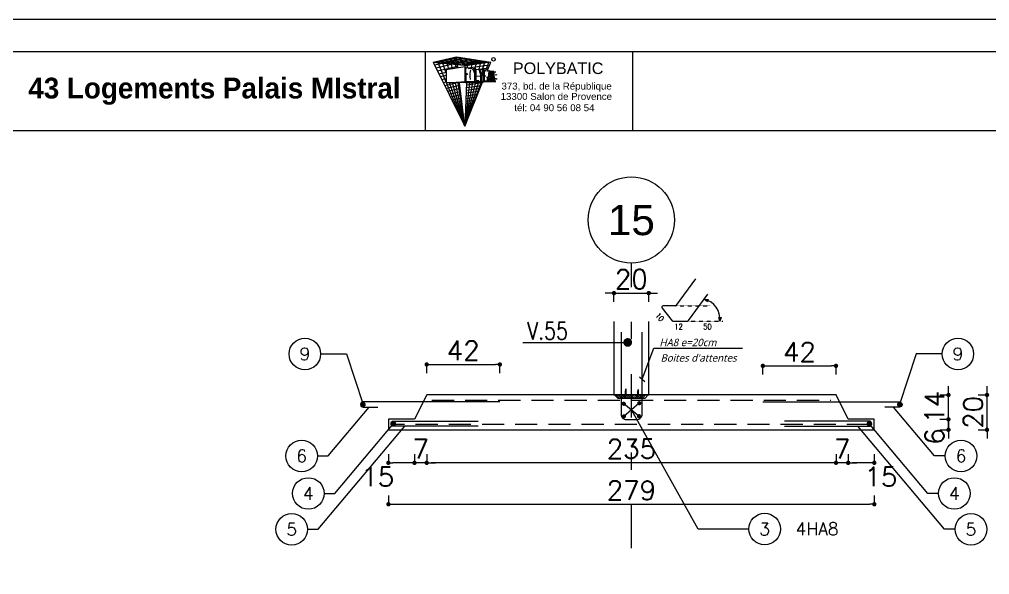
# Model space of a CAD drawing. Header units: millimetres. Extents: x -21776 to 63757, y -7870 to 8483.
# Drawn here: x 19808 to 20365, y -4840 to -4522 of the extents above; entities that cross this region are included whole.
import ezdxf
from ezdxf.enums import TextEntityAlignment as Align

# ---------------------------------------------------------------- set-up
doc = ezdxf.new("R2010")
doc.units = ezdxf.units.MM
doc.header["$PDMODE"] = 34
for name, pattern in [('CACHEX2', [19.05, 12.7, -6.35]), ('CONTINUE', [0]), ('GrFeatureAxis', [0.85, 0.25, -0.2, 0.1, -0.2, 0.1]), ('HIDDEN2', [0.1875, 0.125, -0.0625])]:
    doc.linetypes.add(name, pattern=pattern)
for name, color, linetype in [('COTATION', 1, 'Continuous'), ('GO-CARTOUCHE', 7, 'Continuous'), ('GO-COTATION', 1, 'Continuous'), ('GO-FER-HA', 140, 'Continuous'), ('GO-TEXTE', 9, 'Continuous'), ('GO-TEXTE-ACIER', 3, 'Continuous'), ('GO-TEXTE-FER', 3, 'Continuous'), ('Grid', 7, 'Continuous'), ('préfa v', 2, 'Continuous'), ('STR_TS_TXT', 7, 'Continuous'), ('STR_VOI-POT', 6, 'Continuous'), ('TEXTE-ACIER', 3, 'Continuous')]:
    doc.layers.add(name, color=color, linetype=linetype)
doc.styles.add('GrGrid', font='ARIAL.TTF', dxfattribs={"height": 0.17})
doc.styles.add('Lucida', font='')
doc.styles.get("Standard").update_dxf_attribs({"font": 'romans.shx'})
doc.styles.add('TEXTE', font='romans.shx')
doc.styles.add('TEXTE TS', font='romans.shx', dxfattribs={"width": 0.7, "oblique": 15})
doc.styles.add('TEXTEBA', font='ARIAL.TTF')
doc.styles.get('Lucida').set_extended_font_data('Lucida Sans', italic=True)
doc.dimstyles.new('COUPE-20', dxfattribs={"dimscale": 0.5, "dimtxt": 22, "dimasz": 5, "dimexe": 0.05, "dimexo": 0, "dimgap": 5, "dimtad": 1, "dimdsep": 46, "dimtxsty": 'Standard', "dimblk1": 'DOT', "dimblk2": 'DOT', "dimsah": 1, "dimcen": 0, "dimdle": 150, "dimclrd": 1, "dimclre": 1, "dimclrt": 7, "dimadec": 0, "dimazin": 0, "dimtfac": 1, "dimtix": 1, "dimtmove": 2, "dimatfit": 3, "dimldrblk": 'DOT', "dimfxl": 0, "dimtvp": 1, "dimtolj": 1, "dimtzin": 0, "dimarcsym": 0})

# ---------------------------------------------------------------- blocks, each defined once
blk = doc.blocks.new('_DOT')
at = {"color": 0, "linetype": 'ByBlock'}
blk.add_line((-0.5, 0), (-1, 0), dxfattribs=at)
at = {"color": 0, "linetype": 'ByBlock', "const_width": 0.5}
blk.add_lwpolyline([(-0.25, 0, 1), (0.25, 0, 1)], format="xyb", close=True, dxfattribs=at)
blk = doc.blocks.new('*D1635')
at = {"layer": 'DEFPOINTS', "color": 0}
for p in [(20298.94, -4751.26), (20341.51, -4751.26), (20298.94, -4757.26)]:
    blk.add_point(p, dxfattribs=at)
at = {"layer": 'préfa v', "color": 1, "lineweight": -2}
for p, q in [((20336.51, -4751.26), (20341.53, -4751.26)), ((20341.51, -4748.76), (20341.51, -4746.26)), ((20341.51, -4757.26), (20341.51, -4751.26)), ((20336.51, -4757.26), (20341.53, -4757.26)), ((20341.51, -4759.76), (20341.51, -4762.26))]:
    blk.add_line(p, q, dxfattribs=at)
at = {"layer": 'préfa v', "color": 1, "lineweight": -2, "xscale": 2.5, "yscale": 2.5, "zscale": 2.5}
for p, rotation in [((20341.51, -4751.26), 270), ((20341.51, -4757.26), 90)]:
    blk.add_blockref('_DOT', p, dxfattribs=dict(at, rotation=rotation))
at = {"layer": 'préfa v', "color": 7, "insert": (20333.51, -4761.11), "char_height": 11, "attachment_point": 5, "rotation": 90}
blk.add_mtext('\\A1;6', dxfattribs=at)
blk = doc.blocks.new('*D1636')
at = {"layer": 'DEFPOINTS', "color": 0}
for p in [(20276.94, -4737.26), (20341.51, -4737.26), (20298.94, -4751.26)]:
    blk.add_point(p, dxfattribs=at)
at = {"layer": 'préfa v', "color": 1, "lineweight": -2}
for p, q in [((20341.51, -4734.76), (20341.51, -4732.26)), ((20336.51, -4737.26), (20341.53, -4737.26)), ((20341.51, -4751.26), (20341.51, -4737.26)), ((20336.51, -4751.26), (20341.53, -4751.26)), ((20341.51, -4753.76), (20341.51, -4756.26))]:
    blk.add_line(p, q, dxfattribs=at)
at = {"layer": 'préfa v', "color": 1, "lineweight": -2, "xscale": 2.5, "yscale": 2.5, "zscale": 2.5}
for p, rotation in [((20341.51, -4737.26), 270), ((20341.51, -4751.26), 90)]:
    blk.add_blockref('_DOT', p, dxfattribs=dict(at, rotation=rotation))
at = {"layer": 'préfa v', "color": 7, "insert": (20333.51, -4744.26), "char_height": 11, "attachment_point": 5, "rotation": 90}
blk.add_mtext('\\A1;14', dxfattribs=at)
blk = doc.blocks.new('*D1637')
at = {"layer": 'DEFPOINTS', "color": 0}
for p in [(20283.94, -4751.26), (20298.94, -4757.26), (20283.94, -4776.24)]:
    blk.add_point(p, dxfattribs=at)
at = {"layer": 'préfa v', "color": 1, "lineweight": -2}
for p, q in [((20283.94, -4771.24), (20283.94, -4776.27)), ((20298.94, -4771.24), (20298.94, -4776.27)), ((20296.44, -4776.24), (20286.44, -4776.24))]:
    blk.add_line(p, q, dxfattribs=at)
at = {"layer": 'préfa v', "color": 1, "lineweight": -2, "xscale": 2.5, "yscale": 2.5, "zscale": 2.5, "rotation": 180}
blk.add_blockref('_DOT', (20283.94, -4776.24), dxfattribs=at)
at = {"layer": 'préfa v', "color": 1, "lineweight": -2, "xscale": 2.5, "yscale": 2.5, "zscale": 2.5}
blk.add_blockref('_DOT', (20298.94, -4776.24), dxfattribs=at)
at = {"layer": 'préfa v', "color": 7, "insert": (20302.72, -4784.24), "char_height": 11, "attachment_point": 5}
blk.add_mtext('\\A1;15', dxfattribs=at)
blk = doc.blocks.new('*D1638')
at = {"layer": 'DEFPOINTS', "color": 0}
for p in [(20276.94, -4737.26), (20283.94, -4751.26), (20276.94, -4776.24)]:
    blk.add_point(p, dxfattribs=at)
at = {"layer": 'préfa v', "color": 1, "lineweight": -2}
for p, q in [((20276.94, -4771.24), (20276.94, -4776.27)), ((20283.94, -4771.24), (20283.94, -4776.27)), ((20274.44, -4776.24), (20271.94, -4776.24)), ((20283.94, -4776.24), (20276.94, -4776.24)), ((20286.44, -4776.24), (20288.94, -4776.24))]:
    blk.add_line(p, q, dxfattribs=at)
at = {"layer": 'préfa v', "color": 1, "lineweight": -2, "xscale": 2.5, "yscale": 2.5, "zscale": 2.5}
blk.add_blockref('_DOT', (20276.94, -4776.24), dxfattribs=at)
at = {"layer": 'préfa v', "color": 1, "lineweight": -2, "xscale": 2.5, "yscale": 2.5, "zscale": 2.5, "rotation": 180}
blk.add_blockref('_DOT', (20283.94, -4776.24), dxfattribs=at)
at = {"layer": 'préfa v', "color": 7, "insert": (20280.44, -4768.24), "char_height": 11, "attachment_point": 5}
blk.add_mtext('\\A1;7', dxfattribs=at)
blk = doc.blocks.new('*D1639')
at = {"layer": 'DEFPOINTS', "color": 0}
for p in [(20041.94, -4737.26), (20276.94, -4737.26), (20041.94, -4776.24)]:
    blk.add_point(p, dxfattribs=at)
at = {"layer": 'préfa v', "color": 1, "lineweight": -2}
for p, q in [((20041.94, -4771.24), (20041.94, -4776.27)), ((20276.94, -4771.24), (20276.94, -4776.27)), ((20274.44, -4776.24), (20044.44, -4776.24))]:
    blk.add_line(p, q, dxfattribs=at)
at = {"layer": 'préfa v', "color": 1, "lineweight": -2, "xscale": 2.5, "yscale": 2.5, "zscale": 2.5, "rotation": 180}
blk.add_blockref('_DOT', (20041.94, -4776.24), dxfattribs=at)
at = {"layer": 'préfa v', "color": 1, "lineweight": -2, "xscale": 2.5, "yscale": 2.5, "zscale": 2.5}
blk.add_blockref('_DOT', (20276.94, -4776.24), dxfattribs=at)
at = {"layer": 'préfa v', "color": 7, "insert": (20159.44, -4768.24), "char_height": 11, "attachment_point": 5}
blk.add_mtext('\\A1;235', dxfattribs=at)
blk = doc.blocks.new('*D1640')
at = {"layer": 'DEFPOINTS', "color": 0}
for p in [(20041.94, -4737.26), (20034.94, -4751.26), (20034.94, -4776.24)]:
    blk.add_point(p, dxfattribs=at)
at = {"layer": 'préfa v', "color": 1, "lineweight": -2}
for p, q in [((20034.94, -4771.24), (20034.94, -4776.27)), ((20041.94, -4771.24), (20041.94, -4776.27)), ((20032.44, -4776.24), (20029.94, -4776.24)), ((20041.94, -4776.24), (20034.94, -4776.24)), ((20044.44, -4776.24), (20046.94, -4776.24))]:
    blk.add_line(p, q, dxfattribs=at)
at = {"layer": 'préfa v', "color": 1, "lineweight": -2, "xscale": 2.5, "yscale": 2.5, "zscale": 2.5}
blk.add_blockref('_DOT', (20034.94, -4776.24), dxfattribs=at)
at = {"layer": 'préfa v', "color": 1, "lineweight": -2, "xscale": 2.5, "yscale": 2.5, "zscale": 2.5, "rotation": 180}
blk.add_blockref('_DOT', (20041.94, -4776.24), dxfattribs=at)
at = {"layer": 'préfa v', "color": 7, "insert": (20038.44, -4768.24), "char_height": 11, "attachment_point": 5}
blk.add_mtext('\\A1;7', dxfattribs=at)
blk = doc.blocks.new('*D1641')
at = {"layer": 'DEFPOINTS', "color": 0}
for p in [(20019.94, -4751.26), (20034.94, -4751.26), (20019.94, -4776.24)]:
    blk.add_point(p, dxfattribs=at)
at = {"layer": 'préfa v', "color": 1, "lineweight": -2}
for p, q in [((20019.94, -4771.24), (20019.94, -4776.27)), ((20034.94, -4771.24), (20034.94, -4776.27)), ((20032.44, -4776.24), (20022.44, -4776.24))]:
    blk.add_line(p, q, dxfattribs=at)
at = {"layer": 'préfa v', "color": 1, "lineweight": -2, "xscale": 2.5, "yscale": 2.5, "zscale": 2.5, "rotation": 180}
blk.add_blockref('_DOT', (20019.94, -4776.24), dxfattribs=at)
at = {"layer": 'préfa v', "color": 1, "lineweight": -2, "xscale": 2.5, "yscale": 2.5, "zscale": 2.5}
blk.add_blockref('_DOT', (20034.94, -4776.24), dxfattribs=at)
at = {"layer": 'préfa v', "color": 7, "insert": (20013.83, -4784.24), "char_height": 11, "attachment_point": 5}
blk.add_mtext('\\A1;15', dxfattribs=at)
blk = doc.blocks.new('*D1642')
at = {"layer": 'DEFPOINTS', "color": 0}
for p in [(20019.94, -4757.26), (20298.94, -4757.26), (20298.94, -4800.06)]:
    blk.add_point(p, dxfattribs=at)
at = {"layer": 'préfa v', "color": 1, "lineweight": -2}
for p, q in [((20019.94, -4795.06), (20019.94, -4800.08)), ((20298.94, -4795.06), (20298.94, -4800.08)), ((20022.44, -4800.06), (20296.44, -4800.06))]:
    blk.add_line(p, q, dxfattribs=at)
at = {"layer": 'préfa v', "color": 1, "lineweight": -2, "xscale": 2.5, "yscale": 2.5, "zscale": 2.5, "rotation": 180}
blk.add_blockref('_DOT', (20019.94, -4800.06), dxfattribs=at)
at = {"layer": 'préfa v', "color": 1, "lineweight": -2, "xscale": 2.5, "yscale": 2.5, "zscale": 2.5}
blk.add_blockref('_DOT', (20298.94, -4800.06), dxfattribs=at)
at = {"layer": 'préfa v', "color": 7, "insert": (20159.44, -4792.06), "char_height": 11, "attachment_point": 5}
blk.add_mtext('\\A1;279', dxfattribs=at)
blk = doc.blocks.new('*D1651')
at = {"layer": 'DEFPOINTS', "color": 0}
for p in [(20276.94, -4737.26), (20363.64, -4737.26), (20298.94, -4757.26)]:
    blk.add_point(p, dxfattribs=at)
at = {"layer": 'STR_VOI-POT', "color": 1, "lineweight": -2}
for p, q in [((20363.64, -4734.76), (20363.64, -4732.26)), ((20358.64, -4737.26), (20363.66, -4737.26)), ((20363.64, -4757.26), (20363.64, -4737.26)), ((20358.64, -4757.26), (20363.66, -4757.26)), ((20363.64, -4759.76), (20363.64, -4762.26))]:
    blk.add_line(p, q, dxfattribs=at)
at = {"layer": 'STR_VOI-POT', "color": 1, "lineweight": -2, "xscale": 2.5, "yscale": 2.5, "zscale": 2.5}
for p, rotation in [((20363.64, -4737.26), 270), ((20363.64, -4757.26), 90)]:
    blk.add_blockref('_DOT', p, dxfattribs=dict(at, rotation=rotation))
at = {"layer": 'STR_VOI-POT', "color": 7, "insert": (20355.64, -4747.26), "char_height": 11, "attachment_point": 5, "rotation": 90}
blk.add_mtext('\\A1;20', dxfattribs=at)
blk = doc.blocks.new('*D1654')
at = {"layer": 'DEFPOINTS', "color": 0}
for p in [(20276.94, -4720.54), (20276.94, -4737.26), (20234.94, -4741.26)]:
    blk.add_point(p, dxfattribs=at)
at = {"layer": 'STR_VOI-POT', "color": 1, "lineweight": -2}
for p, q in [((20234.94, -4725.54), (20234.94, -4720.51)), ((20237.44, -4720.54), (20274.44, -4720.54)), ((20276.94, -4725.54), (20276.94, -4720.51))]:
    blk.add_line(p, q, dxfattribs=at)
at = {"layer": 'STR_VOI-POT', "color": 1, "lineweight": -2, "xscale": 2.5, "yscale": 2.5, "zscale": 2.5, "rotation": 180}
blk.add_blockref('_DOT', (20234.94, -4720.54), dxfattribs=at)
at = {"layer": 'STR_VOI-POT', "color": 1, "lineweight": -2, "xscale": 2.5, "yscale": 2.5, "zscale": 2.5}
blk.add_blockref('_DOT', (20276.94, -4720.54), dxfattribs=at)
at = {"layer": 'STR_VOI-POT', "color": 7, "insert": (20255.94, -4712.54), "char_height": 11, "attachment_point": 5}
blk.add_mtext('\\A1;42', dxfattribs=at)
blk = doc.blocks.new('*D1634')
at = {"layer": 'DEFPOINTS', "color": 0}
for p in [(20083.94, -4719.74), (20041.94, -4737.26), (20083.94, -4741.26)]:
    blk.add_point(p, dxfattribs=at)
at = {"layer": 'préfa v', "color": 1, "lineweight": -2}
for p, q in [((20041.94, -4724.74), (20041.94, -4719.71)), ((20044.44, -4719.74), (20081.44, -4719.74)), ((20083.94, -4724.74), (20083.94, -4719.71))]:
    blk.add_line(p, q, dxfattribs=at)
at = {"layer": 'préfa v', "color": 1, "lineweight": -2, "xscale": 2.5, "yscale": 2.5, "zscale": 2.5, "rotation": 180}
blk.add_blockref('_DOT', (20041.94, -4719.74), dxfattribs=at)
at = {"layer": 'préfa v', "color": 1, "lineweight": -2, "xscale": 2.5, "yscale": 2.5, "zscale": 2.5}
blk.add_blockref('_DOT', (20083.94, -4719.74), dxfattribs=at)
at = {"layer": 'préfa v', "color": 7, "insert": (20062.94, -4711.74), "char_height": 11, "attachment_point": 5}
blk.add_mtext('\\A1;42', dxfattribs=at)
blk = doc.blocks.new('staboxdetail')
at = {"layer": 'GO-TEXTE-FER'}
blk.add_lwpolyline([(-8.57, 15.58), (-19.76, 0.33, -0.238859), (-20.41, 0), (-27.16, 0, 0.630281), (-27.79, -1.3), (-21.96, -8.52, 0.226783), (-21.34, -8.82), (-13.3, -8.82, 0.238859), (-12.65, -8.49), (-1.46, 6.77)], format="xyb", dxfattribs=at)
at = {"layer": 'GO-TEXTE-FER', "color": 1, "flags": 128}
for points in [[(-3.64, 3.75), (-1.35, 3.64), (-1.75, 2.31), (-3.64, 3.75)], [(5.34, -8.85), (4.78, -6.62), (6.18, -6.63), (5.34, -8.85)]]:
    blk.add_lwpolyline(points, dxfattribs=at)
at = {"layer": 'GO-TEXTE-FER', "color": 1}
blk.add_arc((-6, -7.43), 11.43, 352.851, 78.092, dxfattribs=at)
at = {"layer": 'TEXTE-ACIER', "color": 1, "linetype": 'HIDDEN2', "ltscale": 0.025}
for p, q in [((-20, 0), (0, 0)), ((-12.89, -8.82), (7.11, -8.82))]:
    blk.add_line(p, q, dxfattribs=at)
at = {"layer": 'GO-TEXTE-FER', "color": 1, "style": 'TEXTE', "width": 0.9}
blk.add_text('10', height=3.15, rotation=309.8185, dxfattribs=at).set_placement((-31.88, -5.6))
for s, p in [('12', (-20.75, -13.49)), ('50', (-4.19, -13.49))]:
    blk.add_text(s, height=3.15, dxfattribs=at).set_placement(p)
blk = doc.blocks.new('stab')
at = {"layer": 'GO-FER-HA'}
h = blk.add_hatch(dxfattribs=at)
h.set_pattern_fill('ANSI31', color=9, scale=6.075, angle=-540, style=0)
h.set_pattern_definition([(315, (-54992.6584, 395894.73794), (-0.536959212, -0.536959212), [])])
h.paths.add_polyline_path([(8.55, 0), (6.53, -2.03), (4.9, -2.03), (4.9, 0)])
h.paths.add_polyline_path([(4.9, 0), (4.9, -2.03), (1.75, -2.03), (1.95, 0)])
h.paths.add_polyline_path([(1.41, 0), (1.73, -2.03), (-8.03, -2.03), (-7.82, 0)])
h.paths.add_polyline_path([(-8.11, -1.56), (-9.67, 0), (-8.25, 0)])
at = {"layer": 'COTATION'}
for p, q in [((4.33, -12.16), (-4.35, -5.08)), ((4.55, -4.74), (-4.24, -12.3))]:
    blk.add_line(p, q, dxfattribs=at)
at = {"layer": 'GO-FER-HA', "color": 1}
blk.add_lwpolyline([(-5.93, 36.01), (-5.93, 0.57), (-5.93, -11.07, 0.414214), (-2.89, -14.1), (3.18, -14.1, 0.414214), (6.22, -11.07), (6.22, 36.01)], format="xyb", dxfattribs=at)
blk.add_lwpolyline([(-7.65, -2.03), (-9.67, 0), (9.67, 0), (7.65, -2.03)], close=True, dxfattribs=at)
blk.add_lwpolyline([(-3.88, 0), (-3.68, -2.22), (-3.09, 3.47), (-3.09, 0), (3.09, 0), (3.42, -2.09), (3.94, 3.21), (3.94, 0)], dxfattribs=at)
at = {"layer": 'GO-FER-HA', "color": 6, "linetype": 'Continuous', "const_width": 1.2}
for points in [[(-3.75, -5.08, -1), (-4.95, -5.08, -1)], [(5.15, -4.74, -1), (3.95, -4.74, -1)], [(-3.64, -12.3, -1), (-4.84, -12.3, -1)], [(4.93, -12.16, -1), (3.73, -12.16, -1)]]:
    blk.add_lwpolyline(points, format="xyb", close=True, dxfattribs=at)
blk = doc.blocks.new('*D1655')
at = {"layer": 'DEFPOINTS', "color": 0}
for p in [(20169.44, -4678.76), (20149.44, -4695.04), (20169.44, -4695.04)]:
    blk.add_point(p, dxfattribs=at)
at = {"layer": 'préfa v', "color": 1, "lineweight": -2}
for p, q in [((20146.94, -4678.76), (20144.44, -4678.76)), ((20149.44, -4683.76), (20149.44, -4678.74)), ((20149.44, -4678.76), (20169.44, -4678.76)), ((20169.44, -4683.76), (20169.44, -4678.74)), ((20171.94, -4678.76), (20174.44, -4678.76))]:
    blk.add_line(p, q, dxfattribs=at)
at = {"layer": 'préfa v', "color": 1, "lineweight": -2, "xscale": 2.5, "yscale": 2.5, "zscale": 2.5}
blk.add_blockref('_DOT', (20149.44, -4678.76), dxfattribs=at)
at = {"layer": 'préfa v', "color": 1, "lineweight": -2, "xscale": 2.5, "yscale": 2.5, "zscale": 2.5, "rotation": 180}
blk.add_blockref('_DOT', (20169.44, -4678.76), dxfattribs=at)
at = {"layer": 'préfa v', "color": 7, "insert": (20159.44, -4670.76), "char_height": 11, "attachment_point": 5}
blk.add_mtext('\\A1;20', dxfattribs=at)

msp = doc.modelspace()

# ---------------------------------------------------------------- linework, layer by layer
at = {"layer": 'COTATION', "const_width": 2.5}
msp.add_lwpolyline([(20156.08313, -4707.09822, 1), (20158.58313, -4707.09822, 1)], format="xyb", close=True, dxfattribs=at)
at = {"layer": 'COTATION'}
for points in [[(20097.17739, -4707.09822), (20157.33313, -4707.09822)], [(19979.20128, -4772.2945), (19985.34338, -4772.2945), (20008.89299, -4744.26035)], [(20226.90044, -4814.30872), (20197.79159, -4814.30872), (20159.60152, -4745.78316)], [(20339.68661, -4772.2945), (20333.54451, -4772.2945), (20309.99491, -4744.26035)], [(19973.51388, -4814.42617), (19979.65599, -4814.42617), (20029.35723, -4755.26035)], [(19983.04211, -4793.84992), (19989.18421, -4793.84992), (20023.20154, -4753.35469)], [(20345.37401, -4814.42617), (20339.23191, -4814.42617), (20289.53067, -4755.26035)], [(20335.84579, -4793.84992), (20329.70369, -4793.84992), (20295.68636, -4753.35469)]]:
    msp.add_lwpolyline(points, dxfattribs=at)
at = {"layer": 'GO-CARTOUCHE', "color": 9, "linetype": 'CONTINUE'}
for p, q in [((20045.68971, -4546.06632), (20059.08287, -4542.95163)), ((20046.51078, -4547.73678), (20059.29524, -4544.76382)), ((20047.19911, -4546.21007), (20060.59204, -4543.19118)), ((20053.16496, -4557.54868), (20048.11669, -4545.50191)), ((20048.11669, -4545.50191), (20067.74678, -4547.59543)), ((20050.21791, -4546.49758), (20063.61039, -4543.67029)), ((20053.16496, -4552.45382), (20050.54368, -4544.93749)), ((20050.54368, -4544.93749), (20070.1813, -4547.25573)), ((20052.97066, -4544.37308), (20072.61583, -4546.91603)), ((20054.60728, -4550.20771), (20052.97066, -4544.37308)), ((20053.23671, -4546.78508), (20066.62874, -4544.14939)), ((20056.7025, -4549.89959), (20055.39765, -4543.80866)), ((20055.39765, -4543.80866), (20075.05036, -4546.57633)), ((20056.25551, -4547.07259), (20069.64708, -4544.62849)), ((20058.77622, -4549.59463), (20057.82464, -4543.24425)), ((20057.82464, -4543.24425), (20077.48489, -4546.23663)), ((20059.84296, -4549.43776), (20059.08287, -4542.95163)), ((20059.08287, -4542.95163), (20078.70542, -4546.06632)), ((20059.27431, -4547.36009), (20072.66543, -4545.10759)), ((20045.68971, -4546.06632), (20065.31225, -4547.93514)), ((20045.68971, -4546.06632), (20063.75491, -4582.81966)), ((20047.33185, -4549.40723), (20059.5076, -4546.576)), ((20048.15292, -4551.07769), (20059.71997, -4548.38819)), ((20063.75491, -4548.86247), (20053.16496, -4550.41982)), ((20053.16496, -4550.41982), (20053.16496, -4557.89507)), ((20062.29312, -4547.6476), (20075.68377, -4545.5867)), ((20065.49813, -4549.13501), (20063.75491, -4548.86247)), ((20063.75491, -4548.86247), (20063.75491, -4557.87744)), ((20063.80252, -4547.79135), (20077.19295, -4545.82625)), ((20064.37784, -4552.49082), (20064.37784, -4549.59037)), ((20065.17004, -4549.71422), (20064.37784, -4549.59037)), ((20065.31225, -4547.93514), (20065.26034, -4549.09783)), ((20078.70542, -4546.06632), (20065.31225, -4547.93514)), ((20065.74688, -4549.45027), (20078.0259, -4547.73681)), ((20065.94615, -4549.79362), (20067.9125, -4549.50762)), ((20067.02744, -4550.57838), (20066.80022, -4551.41547)), ((20067.74678, -4547.59543), (20067.52396, -4549.56159)), ((20068.66666, -4550.28162), (20068.30414, -4549.69815)), ((20069.61052, -4549.77795), (20068.45894, -4549.9473)), ((20068.91105, -4550.98011), (20068.66666, -4550.28162)), ((20069.09847, -4551.98885), (20068.91105, -4550.98011)), ((20069.61052, -4557.27213), (20069.61052, -4549.7711)), ((20070.23346, -4549.87534), (20069.61052, -4549.77795)), ((20070.1813, -4547.25573), (20069.64078, -4549.78268)), ((20070.23346, -4556.6492), (20070.23346, -4549.87534)), ((20070.23346, -4550.39212), (20071.79448, -4550.17735)), ((20070.23346, -4550.39212), (20070.23395, -4556.6492)), ((20071.7734, -4550.1161), (20073.06408, -4553.86628)), ((20072.33041, -4550.20318), (20071.7734, -4550.1161)), ((20071.79448, -4550.17735), (20073.06408, -4553.86628)), ((20072.61583, -4546.91603), (20071.82411, -4550.12402)), ((20072.00637, -4550.15252), (20077.34638, -4549.40729)), ((20072.33041, -4550.20318), (20073.35844, -4553.19023)), ((20074.08368, -4550.47729), (20072.50467, -4550.7095)), ((20074.08368, -4550.47729), (20073.35844, -4553.19023)), ((20074.57884, -4550.5547), (20073.68701, -4553.8908)), ((20073.69033, -4553.8784), (20074.5605, -4550.62331)), ((20075.05036, -4546.57633), (20073.82264, -4550.51568)), ((20074.57884, -4550.5547), (20074.08368, -4550.47729)), ((20074.5605, -4550.62331), (20074.74601, -4550.59553)), ((20074.74601, -4550.58084), (20074.56472, -4550.6075)), ((20074.74601, -4557.27213), (20074.74601, -4550.58084)), ((20075.95249, -4550.76946), (20074.74601, -4550.58084)), ((20075.88513, -4551.20028), (20075.18206, -4551.09036)), ((20075.18206, -4553.71445), (20075.18206, -4551.09036)), ((20077.48489, -4546.23663), (20075.79303, -4550.74453)), ((20076.36625, -4551.11973), (20076.66686, -4551.07778)), ((20077.67437, -4551.03866), (20076.41796, -4551.22343)), ((20076.61968, -4551.19376), (20078.70542, -4546.06632)), ((20077.67437, -4551.03866), (20077.43012, -4553.07391)), ((20077.98475, -4551.08719), (20077.67437, -4551.03866)), ((20077.98475, -4551.08719), (20078.73209, -4557.2662)), ((20048.97399, -4552.74815), (20053.16496, -4551.77376)), ((20049.79506, -4554.4186), (20053.16496, -4553.63518)), ((20050.61613, -4556.08906), (20053.16496, -4555.49657)), ((20064.37784, -4552.49082), (20065.00501, -4552.53948)), ((20065.22973, -4553.18173), (20064.37784, -4553.11563)), ((20064.37784, -4553.11563), (20064.37784, -4557.27213)), ((20065.54379, -4552.87272), (20065.22973, -4553.18173)), ((20066.66173, -4552.46537), (20066.62325, -4553.31857)), ((20066.62325, -4553.31857), (20066.68284, -4554.61005)), ((20066.80022, -4551.41547), (20066.66173, -4552.46537)), ((20066.68284, -4554.61005), (20066.97065, -4556.07624)), ((20070.23346, -4556.6492), (20071.88415, -4556.6492)), ((20070.23395, -4554.11475), (20073.06408, -4553.86628)), ((20070.23395, -4556.6492), (20071.88415, -4556.65427)), ((20071.88415, -4557.27213), (20071.88415, -4556.6492)), ((20073.06408, -4557.27213), (20073.06408, -4553.86628)), ((20073.06408, -4556.65427), (20073.0682, -4557.27213)), ((20073.68701, -4557.2645), (20073.69033, -4553.8784)), ((20073.68701, -4557.27213), (20073.68701, -4553.8908)), ((20075.18206, -4553.71445), (20075.75027, -4553.75853)), ((20075.18206, -4554.15182), (20075.71654, -4554.19328)), ((20075.18206, -4556.83608), (20075.18206, -4554.15182)), ((20076.44347, -4554.53315), (20076.52325, -4554.78554)), ((20076.58956, -4556.18057), (20076.48701, -4556.67452)), ((20076.52325, -4554.78554), (20076.60194, -4555.26651)), ((20076.6204, -4555.73487), (20076.58956, -4556.18057)), ((20076.60194, -4555.26651), (20076.6204, -4555.73487)), ((20077.04589, -4556.27558), (20076.98289, -4556.80051)), ((20077.09837, -4555.83826), (20077.04589, -4556.27558)), ((20077.14861, -4555.41965), (20077.09837, -4555.83826)), ((20077.19929, -4554.99731), (20077.14861, -4555.41965)), ((20077.22553, -4554.77865), (20077.19929, -4554.99731)), ((20077.24279, -4554.63487), (20077.22553, -4554.77865)), ((20077.25681, -4554.51805), (20077.24279, -4554.63487)), ((20077.28925, -4554.24772), (20077.25681, -4554.51805)), ((20077.35647, -4553.68759), (20077.28925, -4554.24772)), ((20077.43012, -4553.07391), (20077.35647, -4553.68759)), ((20077.61234, -4555.21511), (20077.36619, -4557.2662)), ((20077.61234, -4555.21511), (20078.04888, -4555.24897)), ((20077.66434, -4554.78177), (20077.82772, -4553.42042)), ((20077.66434, -4554.78177), (20077.99548, -4554.80746)), ((20077.82772, -4553.42042), (20077.99548, -4554.80746)), ((20078.01172, -4551.31018), (20078.73281, -4551.20414)), ((20078.04888, -4555.24897), (20078.29358, -4557.27213)), ((20078.0619, -4551.72505), (20078.73281, -4551.64549)), ((20078.07338, -4551.81992), (20079.13772, -4551.7088)), ((20078.73281, -4551.20414), (20078.73281, -4551.64549)), ((20079.97869, -4551.39892), (20078.73281, -4551.20414)), ((20078.73281, -4551.64549), (20079.13772, -4551.7088)), ((20079.13772, -4557.2662), (20079.13772, -4551.7088)), ((20079.57378, -4551.77697), (20079.97869, -4551.84027)), ((20079.57378, -4557.2662), (20079.57378, -4551.77697)), ((20079.57378, -4551.8757), (20079.97869, -4551.84027)), ((20079.97869, -4551.84027), (20079.97869, -4551.39892)), ((20080.13705, -4551.42368), (20079.97869, -4551.47452)), ((20080.13705, -4551.42368), (20080.13705, -4557.26789)), ((20080.57311, -4551.49185), (20080.13705, -4551.42368)), ((20080.57311, -4551.49185), (20080.57311, -4557.27213)), ((20080.57311, -4551.69655), (20081.56094, -4551.60465)), ((20080.71494, -4554.47383), (20080.73962, -4555.0936)), ((20080.73962, -4555.0936), (20080.79861, -4555.66122)), ((20080.79861, -4555.66122), (20080.88861, -4556.13854)), ((20080.88861, -4556.13854), (20081.01782, -4556.58078)), ((20081.01782, -4556.58078), (20081.22034, -4556.99355)), ((20081.93102, -4553.43977), (20081.19645, -4553.5081)), ((20081.91158, -4555.64961), (20081.24726, -4555.71141)), ((20081.91158, -4555.64961), (20082.35384, -4555.63342)), ((20082.37729, -4553.50954), (20081.93102, -4553.43977)), ((20051.43721, -4557.75951), (20053.16496, -4557.35793)), ((20052.25828, -4559.42997), (20058.86283, -4557.89507)), ((20053.07935, -4561.10042), (20060.99416, -4559.26129)), ((20053.16496, -4557.89507), (20064.37784, -4557.27213)), ((20064.25975, -4557.8766), (20053.16496, -4557.89507)), ((20063.75491, -4582.81966), (20053.31012, -4557.89507)), ((20053.90042, -4562.77088), (20061.20652, -4561.07348)), ((20063.75491, -4582.81966), (20055.06257, -4557.89507)), ((20063.75491, -4582.81966), (20056.76358, -4557.89507)), ((20063.75491, -4582.81966), (20058.41536, -4557.89507)), ((20063.75491, -4582.81966), (20060.02002, -4557.89507)), ((20063.75491, -4582.81966), (20060.83406, -4557.89507)), ((20063.75491, -4582.81966), (20074.03906, -4557.53777)), ((20073.23294, -4557.56578), (20063.75491, -4582.81966)), ((20071.60783, -4557.62224), (20063.75491, -4582.81966)), ((20069.95943, -4557.67951), (20063.75491, -4582.81966)), ((20068.28723, -4557.73761), (20063.75491, -4582.81966)), ((20066.59071, -4557.79655), (20063.75491, -4582.81966)), ((20064.86934, -4557.85635), (20063.75491, -4582.81966)), ((20064.25975, -4557.8766), (20067.39161, -4557.762)), ((20064.37784, -4557.27213), (20071.88415, -4557.27213)), ((20064.67515, -4562.20613), (20072.58974, -4561.1007)), ((20064.74594, -4560.62047), (20073.26926, -4559.43021)), ((20064.81673, -4559.0348), (20073.94878, -4557.75972)), ((20067.39161, -4557.762), (20067.95245, -4557.74148)), ((20067.99547, -4557.7399), (20074.74008, -4557.49311)), ((20069.60727, -4557.27305), (20074.75422, -4557.27213)), ((20071.88415, -4557.27213), (20073.0682, -4557.27213)), ((20073.0682, -4557.27213), (20073.68701, -4557.27213)), ((20074.7397, -4557.26619), (20080.13705, -4557.2662)), ((20074.74113, -4557.49307), (20081.58027, -4557.27483)), ((20074.74601, -4557.27213), (20076.06629, -4557.27213)), ((20075.18206, -4556.83608), (20075.93226, -4556.83608)), ((20076.30864, -4557.05924), (20076.05977, -4557.2662)), ((20076.05977, -4557.2662), (20076.91465, -4557.2662)), ((20076.48701, -4556.67452), (20076.30864, -4557.05924)), ((20076.98289, -4556.80051), (20076.927, -4557.2662)), ((20079.57378, -4557.2662), (20080.13705, -4557.2662)), ((20080.13705, -4557.26789), (20080.57311, -4557.27213)), ((20081.22034, -4556.99355), (20081.45287, -4557.24871)), ((20054.72149, -4564.44134), (20061.41889, -4562.88566)), ((20055.54256, -4566.11179), (20061.63126, -4564.69784)), ((20056.36364, -4567.78225), (20061.84362, -4566.51003)), ((20064.392, -4568.5488), (20069.87166, -4567.78264)), ((20064.46279, -4566.96313), (20070.55118, -4566.11215)), ((20064.53357, -4565.37747), (20071.2307, -4564.44167)), ((20064.60436, -4563.7918), (20071.91022, -4562.77118)), ((20057.18471, -4569.4527), (20062.05599, -4568.32221)), ((20058.00578, -4571.12316), (20062.26835, -4570.1344)), ((20058.82685, -4572.79361), (20062.48072, -4571.94658)), ((20064.17963, -4573.3058), (20067.8331, -4572.7941)), ((20064.25042, -4571.72013), (20068.51262, -4571.12361)), ((20064.32121, -4570.13447), (20069.19214, -4569.45313))]:
    msp.add_line(p, q, dxfattribs=at)
at = {"layer": 'GO-CARTOUCHE', "color": 2, "ltscale": 3}
msp.add_line((20164.14768, -4726.84083), (20167.1828, -4729.58295), dxfattribs=at)
at = {"layer": 'GO-CARTOUCHE', "linetype": 'Continuous'}
for points in [[(20894.04329, -5309.04286), (20894.04329, -4521.54286), (19780.40694, -4521.54286), (19780.40694, -5309.04286)], [(20875.48454, -5290.48411), (20875.48454, -4540.10161), (19798.96569, -4540.10161), (19798.96569, -5290.48411)]]:
    msp.add_lwpolyline(points, close=True, dxfattribs=at)
at = {"layer": 'GO-CARTOUCHE', "color": 2, "ltscale": 3}
msp.add_lwpolyline([(20165.66524, -4728.21189), (20172.37229, -4710.44334), (20223.19675, -4710.44334)], dxfattribs=at)
at = {"layer": 'GO-CARTOUCHE', "color": 9, "linetype": 'CONTINUE'}
for centre in [(20080.29507, -4544.51691, 70.13956), (20080.29507, -4544.51691, 70.13956), (20080.29507, -4544.51691)]:
    msp.add_circle(centre, 0.9967, dxfattribs=at)
at = {"layer": 'GO-COTATION'}
for points in [[(19981.03238, -4713.73329), (19995.91359, -4713.73329), (20005.45993, -4742.78821)], [(20337.85551, -4713.73329), (20322.97431, -4713.73329), (20313.42796, -4742.78821)]]:
    msp.add_lwpolyline(points, dxfattribs=at)
at = {"layer": 'GO-TEXTE', "color": 7}
for points in [[(20041.14715, -4540.10161), (20041.14715, -4585.54823)], [(20160.05291, -4540.10161), (20160.05291, -4585.54823)], [(20875.48454, -4585.54823), (19798.96569, -4585.54823)]]:
    msp.add_lwpolyline(points, dxfattribs=at)
at = {"layer": 'GO-TEXTE-ACIER'}
for centre in [(19971.97562, -4713.73329), (20346.91228, -4713.73329), (19970.14452, -4772.2945), (20348.74338, -4772.2945), (19973.98534, -4793.84992), (20344.90255, -4793.84992), (19964.45712, -4814.42617), (20235.9572, -4814.30872), (20354.43077, -4814.42617)]:
    msp.add_circle(centre, 9.05676, dxfattribs=at)
at = {"layer": 'Grid', "color": 4, "linetype": 'GrFeatureAxis', "lineweight": 25, "ltscale": 100}
msp.add_line((20159.44395, -5275.26586), (20159.44395, -4661.55005), dxfattribs=at)
at = {"layer": 'Grid', "color": 1, "linetype": 'Continuous', "lineweight": 25, "ltscale": 100}
msp.add_ellipse((20159.44395, -4636.78061), major_axis=(-17.51464, 17.51464), ratio=1, start_param=3.926990817, end_param=10.210176124, dxfattribs=at)
at = {"layer": 'préfa v'}
msp.add_lwpolyline([(20149.44395, -4695.0366), (20149.44395, -4737.26035), (20169.44395, -4737.26035), (20169.44395, -4695.0366)], dxfattribs=at)
msp.add_lwpolyline([(20041.94395, -4737.26035), (20034.94395, -4751.26035), (20019.94395, -4751.26035), (20019.94395, -4757.26035), (20298.94395, -4757.26035), (20298.94395, -4751.26035), (20283.94395, -4751.26035), (20276.94395, -4737.26035)], close=True, dxfattribs=at)
at = {"layer": 'STR_VOI-POT', "color": 1, "linetype": 'CACHEX2'}
for points in [[(20044.94395, -4740.26035), (20273.94395, -4740.26035)], [(20295.94395, -4754.26035), (20022.94395, -4754.26035)]]:
    msp.add_lwpolyline(points, dxfattribs=at)
at = {"layer": 'STR_VOI-POT'}
for points in [[(20083.94395, -4741.26035), (20005.44395, -4741.26035, 0.414213562), (20003.94395, -4742.76035), (20003.94395, -4742.76035, 0.414213562), (20005.44395, -4744.26035), (20013.94395, -4744.26035)], [(20234.94395, -4741.26035), (20313.44395, -4741.26035, -0.414213562), (20314.94395, -4742.76035), (20314.94395, -4742.76035, -0.414213562), (20313.44395, -4744.26035), (20304.94395, -4744.26035)], [(20071.44395, -4755.26035), (20022.94395, -4755.26035, -0.414213562), (20021.44395, -4753.76035), (20021.44395, -4753.76035, -0.414213562), (20022.94395, -4752.26035), (20071.44395, -4752.26035)], [(20247.44395, -4755.26035), (20295.94395, -4755.26035, 0.414213562), (20297.44395, -4753.76035), (20297.44395, -4753.76035, 0.414213562), (20295.94395, -4752.26035), (20247.44395, -4752.26035)]]:
    msp.add_lwpolyline(points, format="xyb", dxfattribs=at)
at = {"layer": 'STR_VOI-POT', "const_width": 1.44}
for points in [[(20004.73993, -4742.78821, 1), (20006.17993, -4742.78821, 1)], [(20314.14796, -4742.78821, -1), (20312.70796, -4742.78821, -1)], [(20022.23993, -4753.78821, 1), (20023.67993, -4753.78821, 1)], [(20296.64796, -4753.78821, -1), (20295.20796, -4753.78821, -1)]]:
    msp.add_lwpolyline(points, format="xyb", close=True, dxfattribs=at)

# ---------------------------------------------------------------- block references
at = {"layer": 'préfa v'}
msp.add_blockref('stab', (20159.44395, -4737.26035), dxfattribs=at)
at = {"layer": 'STR_VOI-POT'}
msp.add_blockref('staboxdetail', (20204.86688, -4686.07757), dxfattribs=at)

# ---------------------------------------------------------------- texts
at = {"layer": 'GO-CARTOUCHE', "color": 9, "style": 'TEXTEBA'}
for s, p in [('373, bd. de la République', (20084.86244, -4561.82679)), ('13300 Salon de Provence', (20084.398, -4567.78495)), ('tél: 04 90 56 08 54', (20092.2256, -4574.25784))]:
    msp.add_text(s, height=3.9772727, dxfattribs=at).set_placement(p)
at = {"layer": 'GO-CARTOUCHE', "insert": (19920.05642, -4562.82492), "char_height": 11.9318181, "attachment_point": 5}
msp.add_mtext('{\\Fbold|c0;43 Logements Palais MIstral}', dxfattribs=at)
at = {"layer": 'GO-TEXTE', "color": 3, "style": 'TEXTEBA'}
msp.add_text('POLYBATIC', height=6.628788, dxfattribs=at).set_placement((20117.40751, -4549.60683), align=Align.MIDDLE)
at = {"layer": 'GO-TEXTE', "linetype": 'Continuous', "style": 'Lucida'}
for s, p in [('HA8 e=20cm', (20175.55878, -4709.24276)), ("Boites d'attentes", (20176.20491, -4718.13135))]:
    msp.add_text(s, height=4.256, rotation=0.0017975, dxfattribs=at).set_placement(p)
at = {"layer": 'GO-TEXTE-ACIER', "style": 'TEXTE'}
for s, p in [('9', (19971.97562, -4713.73329)), ('9', (20346.91228, -4713.73329)), ('6', (19970.14452, -4772.2945)), ('6', (20348.74338, -4772.2945)), ('4', (19973.98534, -4793.84992)), ('4', (20344.90255, -4793.84992)), ('5', (19964.45712, -4814.42617)), ('3', (20235.9572, -4814.30872)), ('4HA8', (20266.08702, -4814.11963)), ('5', (20354.43077, -4814.42617))]:
    msp.add_text(s, height=7.2, dxfattribs=at).set_placement(p, align=Align.MIDDLE_CENTER)
at = {"layer": 'Grid', "color": 1, "linetype": 'Continuous', "lineweight": -3, "ltscale": 100, "style": 'GrGrid'}
msp.add_text('15', height=17.371078, dxfattribs=at).set_placement((20159.44395, -4636.78061), align=Align.MIDDLE_CENTER)
at = {"layer": 'STR_TS_TXT', "style": 'TEXTE TS', "width": 0.8}
msp.add_text('V.55', height=10, dxfattribs=at).set_placement((20099.73967, -4705.44707, -0.00589))

# ---------------------------------------------------------------- dimensions: what is measured, and where the dimension line sits
at = {"layer": 'préfa v'}
for base, p1, p2, picture, middle in [((20169.44395, -4678.76387), (20149.44395, -4695.0366), (20169.44395, -4695.0366), '*D1655', (20159.44395, -4670.76387)), ((20083.94395, -4719.7356), (20041.94395, -4737.26035), (20083.94395, -4741.26035), '*D1634', (20062.94395, -4711.7356)), ((20034.94395, -4776.2427), (20041.94395, -4737.26035), (20034.94395, -4751.26035), '*D1640', (20038.44395, -4768.2427)), ((20041.94395, -4776.2427), (20276.94395, -4737.26035), (20041.94395, -4737.26035), '*D1639', (20159.44395, -4768.2427)), ((20276.94395, -4776.2427), (20283.94395, -4751.26035), (20276.94395, -4737.26035), '*D1638', (20280.44395, -4768.2427)), ((20298.94395, -4800.05769), (20019.94395, -4757.26035), (20298.94395, -4757.26035), '*D1642', (20159.44395, -4792.05769))]:
    dim = msp.add_linear_dim(base=base, p1=p1, p2=p2, dimstyle='COUPE-20', dxfattribs=at)
    dim.commit()
    dim.dimension.update_dxf_attribs({"geometry": picture, "text_midpoint": middle})
dim = msp.add_linear_dim(base=(20341.50548, -4737.26035), p1=(20298.94395, -4751.26035), p2=(20276.94395, -4737.26035), angle=270, dimstyle='COUPE-20', dxfattribs=at)
dim.commit()
dim.dimension.update_dxf_attribs({"geometry": '*D1636', "text_midpoint": (20333.50548, -4744.26035)})
for base, p1, p2, picture, middle in [((20019.94395, -4776.2427), (20034.94395, -4751.26035), (20019.94395, -4751.26035), '*D1641', (20013.82791, -4784.2427)), ((20283.94395, -4776.2427), (20298.94395, -4757.26035), (20283.94395, -4751.26035), '*D1637', (20302.72191, -4784.2427))]:
    dim = msp.add_linear_dim(base=base, p1=p1, p2=p2, dimstyle='COUPE-20', dxfattribs=at)
    dim.commit()
    dim.dimension.update_dxf_attribs({"geometry": picture, "text_midpoint": middle, "dimtype": 160})
dim = msp.add_linear_dim(base=(20341.50548, -4751.26035), p1=(20298.94395, -4757.26035), p2=(20298.94395, -4751.26035), angle=270, dimstyle='COUPE-20', dxfattribs=at)
dim.commit()
dim.dimension.update_dxf_attribs({"geometry": '*D1635', "text_midpoint": (20333.50548, -4761.1061), "dimtype": 160})
at = {"layer": 'STR_VOI-POT'}
dim = msp.add_linear_dim(base=(20276.94395, -4720.53974), p1=(20234.94395, -4741.26035), p2=(20276.94395, -4737.26035), dimstyle='COUPE-20', dxfattribs=at)
dim.commit()
dim.dimension.update_dxf_attribs({"geometry": '*D1654', "text_midpoint": (20255.94395, -4712.53974)})
dim = msp.add_linear_dim(base=(20363.63895, -4737.26035), p1=(20298.94395, -4757.26035), p2=(20276.94395, -4737.26035), angle=270, dimstyle='COUPE-20', dxfattribs=at)
dim.commit()
dim.dimension.update_dxf_attribs({"geometry": '*D1651', "text_midpoint": (20355.63895, -4747.26035)})

doc.saveas('drawing.dxf')
